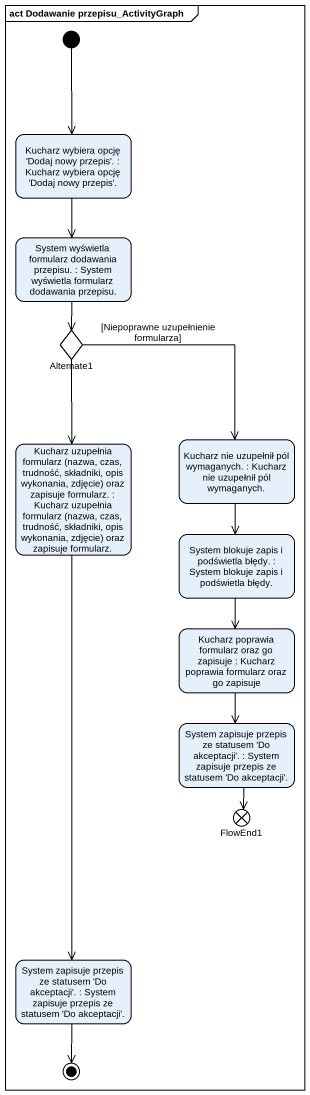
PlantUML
@startuml
mainframe act Dodawanie przepisu_ActivityGraph
hide empty description
state "Kucharz wybiera opcję 'Dodaj nowy przepis'. : Kucharz wybiera opcję 'Dodaj nowy przepis'." as Kucharz_wybiera_opcję_Dodaj
state "System wyświetla formularz dodawania przepisu. : System wyświetla formularz dodawania przepisu." as System_wyświetla_formularz
state Alternate1 <<choice>>
state "Kucharz uzupełnia formularz (nazwa, czas, trudność, składniki, opis wykonania, zdjęcie) oraz zapisuje formularz. : Kucharz uzupełnia formularz (nazwa, czas, trudność, składniki, opis wykonania, zdjęcie) oraz zapisuje formularz." as Kucharz_uzupełnia_formularz
state "Kucharz nie uzupełnił pól wymaganych. : Kucharz nie uzupełnił pól wymaganych." as Kucharz_nie_uzupełnił_pól
state "System blokuje zapis i podświetla błędy. : System blokuje zapis i podświetla błędy." as System_blokuje_zapis_i
state "Kucharz poprawia formularz oraz go zapisuje : Kucharz poprawia formularz oraz go zapisuje" as Kucharz_poprawia_formularz
state "System zapisuje przepis ze statusem 'Do akceptacji'. : System zapisuje przepis ze statusem 'Do akceptacji'." as System_zapisuje_przepis_ze
state FlowEnd1 <<end>>
state "System zapisuje przepis ze statusem 'Do akceptacji'. : System zapisuje przepis ze statusem 'Do akceptacji'." as System_zapisuje_przepis_ze_2
[*] --> Kucharz_wybiera_opcję_Dodaj
Kucharz_wybiera_opcję_Dodaj --> System_wyświetla_formularz
System_wyświetla_formularz --> Alternate1
Alternate1 --> Kucharz_uzupełnia_formularz
Alternate1 --> Kucharz_nie_uzupełnił_pól : [Niepoprawne uzupełnienie formularza]
Kucharz_uzupełnia_formularz --> System_zapisuje_przepis_ze_2
Kucharz_nie_uzupełnił_pól --> System_blokuje_zapis_i
System_blokuje_zapis_i --> Kucharz_poprawia_formularz
Kucharz_poprawia_formularz --> System_zapisuje_przepis_ze
System_zapisuje_przepis_ze --> FlowEnd1
System_zapisuje_przepis_ze_2 --> [*]
@enduml
